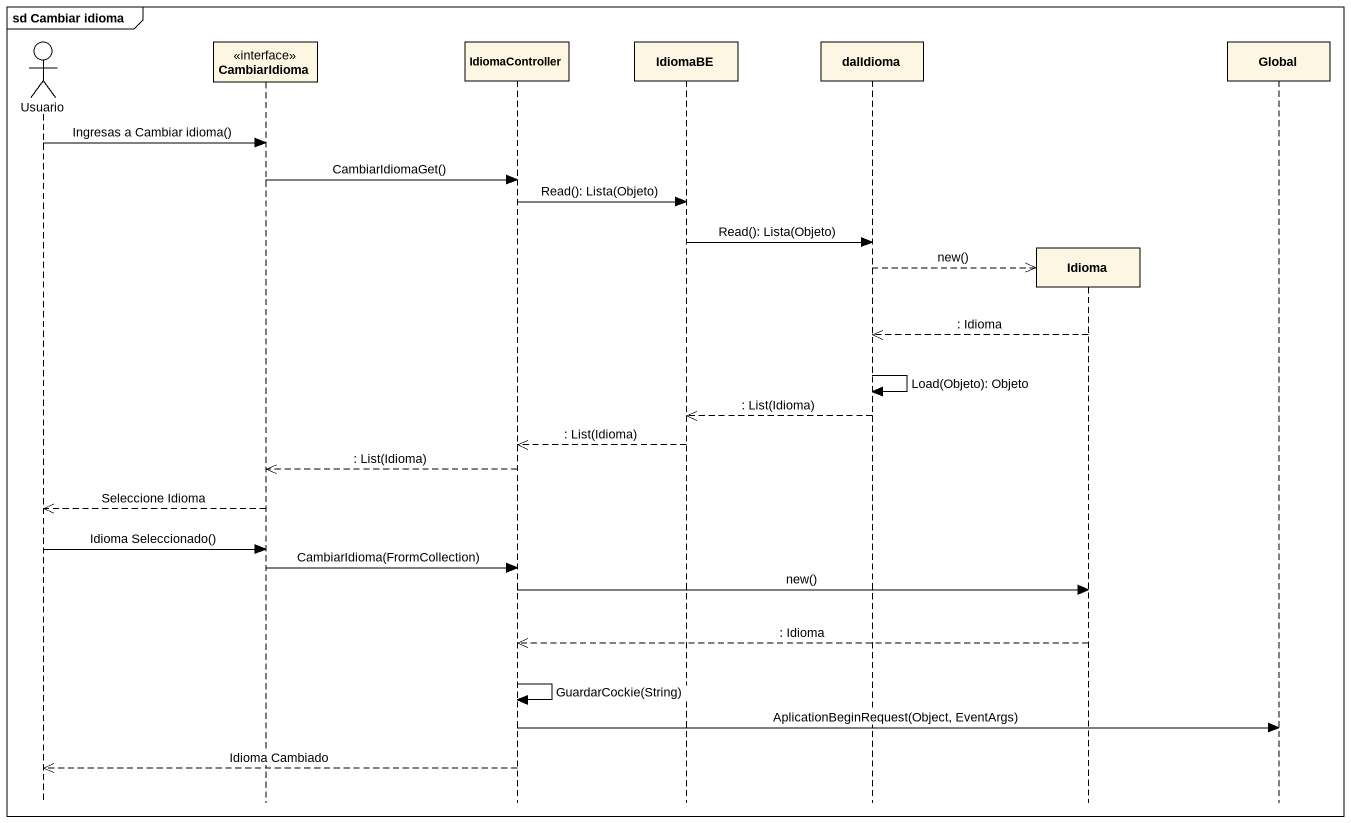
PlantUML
@startuml
mainframe sd Cambiar idioma
hide footbox
actor Usuario
participant CambiarIdioma <<interface>>
participant IdiomaController
participant IdiomaBE
participant dalIdioma
participant Idioma
participant Global

Usuario -> CambiarIdioma : Ingresas a Cambiar idioma()
CambiarIdioma -> IdiomaController : CambiarIdiomaGet()
IdiomaController -> IdiomaBE : Read(): Lista(Objeto)
IdiomaBE -> dalIdioma : Read(): Lista(Objeto)
dalIdioma -->> Idioma ** : new()
Idioma -->> dalIdioma : : Idioma
dalIdioma -> dalIdioma : Load(Objeto): Objeto
dalIdioma -->> IdiomaBE : : List(Idioma)
IdiomaBE -->> IdiomaController : : List(Idioma)
IdiomaController -->> CambiarIdioma : : List(Idioma)
CambiarIdioma -->> Usuario : Seleccione Idioma
Usuario -> CambiarIdioma : Idioma Seleccionado()
CambiarIdioma -> IdiomaController : CambiarIdioma(FrormCollection)
IdiomaController -> Idioma : new()
Idioma -->> IdiomaController : : Idioma
IdiomaController -> IdiomaController : GuardarCockie(String)
IdiomaController -> Global : AplicationBeginRequest(Object, EventArgs)
IdiomaController -->> Usuario : Idioma Cambiado
@enduml
